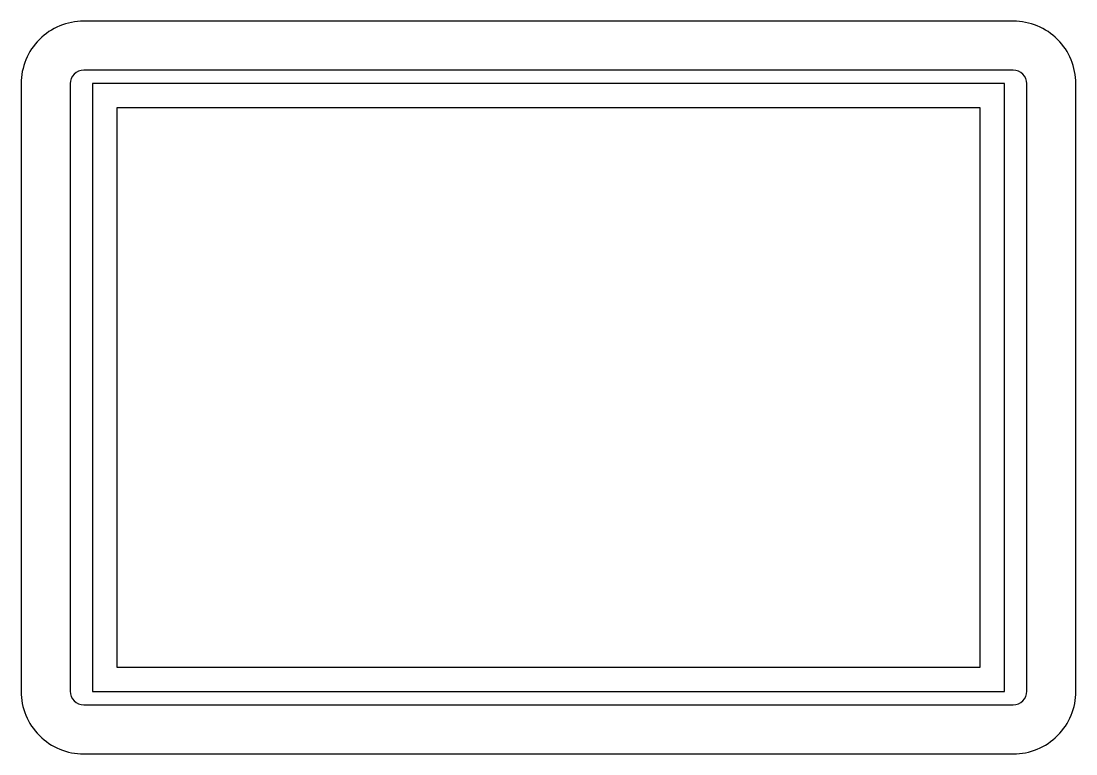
# Model space of a CAD drawing. Extents: x 4.6 to 15.4, y 2.4 to 9.9.
import ezdxf

# ---------------------------------------------------------------- set-up
doc = ezdxf.new("R2010")
doc.units = 0
doc.layers.add('BACK_BACK', color=18, linetype='CONTINUOUS')

msp = doc.modelspace()

# ---------------------------------------------------------------- linework, layer by layer
at = {"layer": 'BACK_BACK'}
for points in [[(15.421, 3.057), (15.421, 9.305, 0.414214), (14.778, 9.948), (5.222, 9.948, 0.414214), (4.579, 9.305), (4.579, 3.057, 0.414214), (5.222, 2.413), (14.778, 2.413, 0.414214)], [(14.778, 9.444), (5.222, 9.444, 0.414214), (5.083, 9.305), (5.083, 3.057, 0.414214), (5.222, 2.917), (14.778, 2.917, 0.414214), (14.917, 3.057), (14.917, 9.305, 0.414214)]]:
    msp.add_lwpolyline(points, format="xyb", close=True, dxfattribs=at)
for points in [[(5.313, 3.055), (14.687, 3.055), (14.687, 9.307), (5.313, 9.307)], [(5.563, 3.305), (14.437, 3.305), (14.437, 9.057), (5.563, 9.057)]]:
    msp.add_lwpolyline(points, close=True, dxfattribs=at)

doc.saveas('drawing.dxf')
